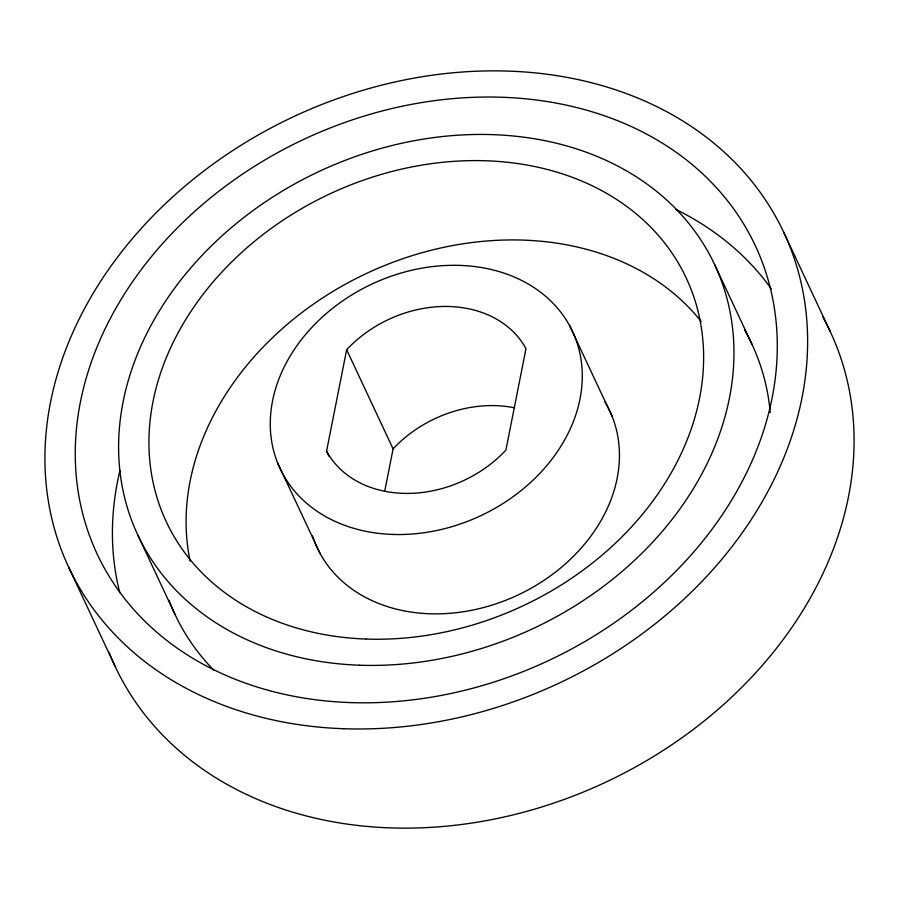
<?xml version="1.0" encoding="UTF-8"?>
<svg xmlns="http://www.w3.org/2000/svg" width="899" height="899" viewBox="0 0 899 899"><rect width="100%" height="100%" fill="white"/><g stroke="black" fill="none" stroke-linecap="round" stroke-linejoin="round"><path stroke-width="1.35" d="M326.562 451.186L346.654 349.745A112.161 88.866 -25.1 0 1 525.982 348.666L505.901 450.107A112.161 88.866 -25.1 0 1 326.562 451.186L328.888 456.141M384.682 491.393L393.099 448.893L346.654 349.745M783.681 232.2L830.137 331.36M714.638 264.609L751.8 343.924M569.517 325.483L612.219 416.597M277.488 462.569L320.19 553.683M137.918 535.242L175.069 614.568M68.863 567.64L115.319 666.8M822.877 317.122A394.807 312.796 -25.1 0 1 605.78 782.164A394.807 312.796 -25.1 0 1 109.026 652.213M119.781 592.666A363.398 287.916 -25.1 0 1 119.96 470.424M675.565 209.242A363.398 287.916 -25.1 0 1 771.331 288.916M744.608 330.057A318.538 252.372 -25.1 0 1 770.252 412.607M213.737 670.182A318.538 252.372 -25.1 0 1 169.046 600.318M393.099 448.893A112.161 88.866 -25.1 0 1 514.127 407.719M190.116 561.122A287.129 227.492 -25.1 0 1 366.871 273.262A287.129 227.492 -25.1 0 1 701.22 321.584M604.701 401.381A161.505 127.961 -25.1 0 1 516.453 595.711A161.505 127.961 -25.1 0 1 312.481 535.849M343.755 728.729A394.807 312.796 -25.1 0 0 789.974 246.787A394.807 312.796 -25.1 0 0 145.099 224.256A394.807 312.796 -25.1 0 0 343.755 728.729M350.318 702.58A363.398 287.916 -25.1 0 0 761.037 258.968A363.398 287.916 -25.1 0 0 167.461 238.224A363.398 287.916 -25.1 0 0 350.318 702.58M359.701 665.215A318.538 252.372 -25.1 0 0 719.706 276.364A318.538 252.372 -25.1 0 0 199.421 258.193A318.538 252.372 -25.1 0 0 359.701 665.215M366.264 639.054A287.129 227.492 -25.1 0 0 690.78 288.545A287.129 227.492 -25.1 0 0 221.783 272.161A287.129 227.492 -25.1 0 0 366.264 639.054M392.515 534.433A161.505 127.961 -25.1 0 0 575.057 337.271A161.505 127.961 -25.1 0 0 311.245 328.056A161.505 127.961 -25.1 0 0 392.515 534.433"/></g></svg>
